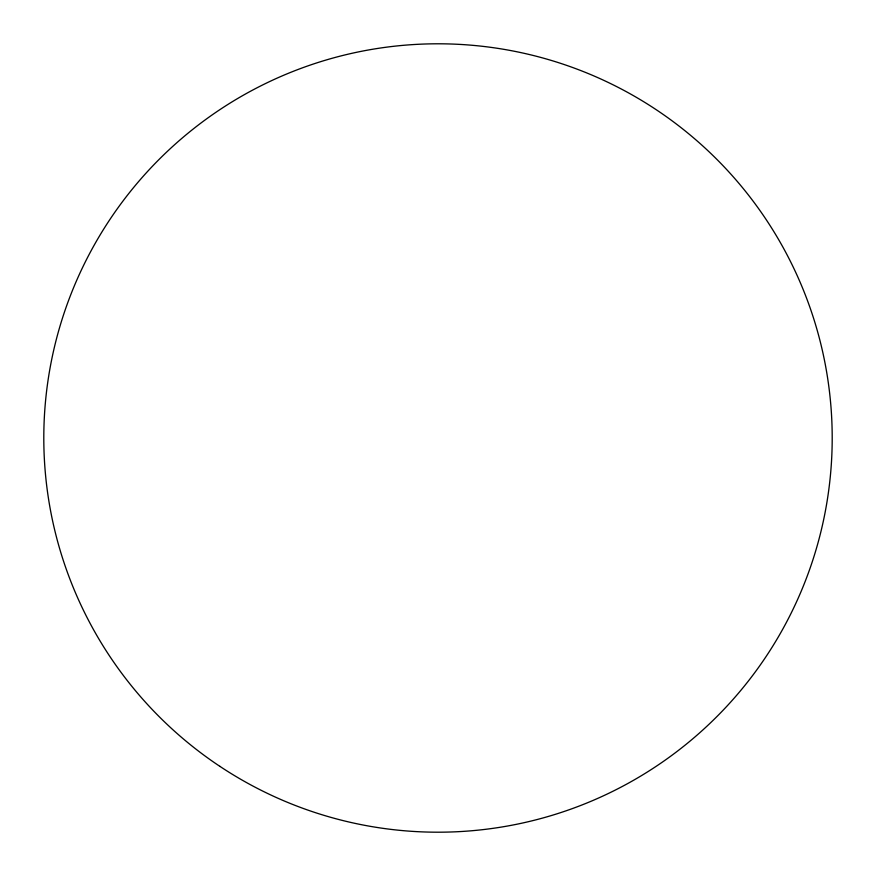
<?xml version="1.0" encoding="UTF-8"?>
<svg xmlns="http://www.w3.org/2000/svg" width="876" height="876" viewBox="0 0 876 876"><rect width="100%" height="100%" fill="white"/><g stroke="black" fill="none" stroke-linecap="round" stroke-linejoin="round"><path stroke-width="1.31" d="M219.854 766.336A394.2 394.2 0 0 0 831.423 462.747A394.2 394.2 0 0 0 262.723 84.906A394.2 394.2 0 0 0 219.854 766.336"/></g></svg>
